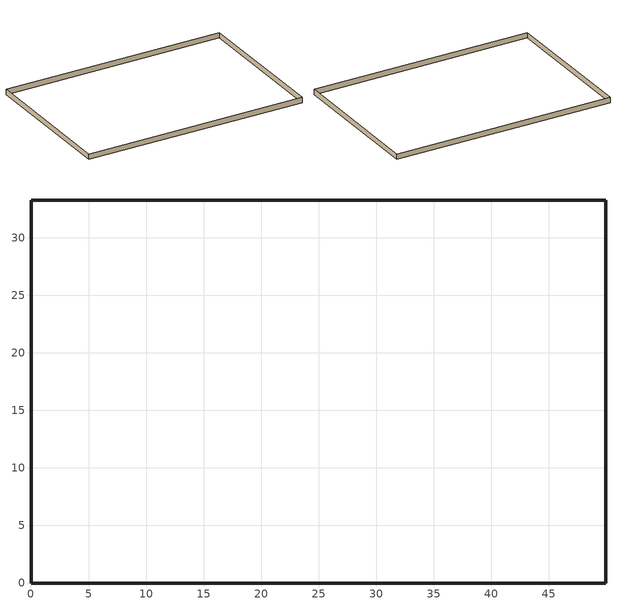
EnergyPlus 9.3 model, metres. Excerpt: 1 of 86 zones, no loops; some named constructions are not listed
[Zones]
FirstFloor_Plenum ZN
 wall outside (nonres_ext_wall): 49.91,0 49.91,33.27 0,33.27 0,0 49.91,0 z2.74:3.96
[Schedule:Compact]
ConfRoom_Mid_1 Elec Equip Schedule; ConfRoom_Mid_2 Elec Equip Schedule; ConfRoom_Top_1 Elec Equip Schedule; ConfRoom_Top_2 Elec Equip Schedule; Corridor_Bot_1 Elec Equip Schedule; Corridor_Bot_2 Elec Equip Schedule; Corridor_Mid_1 Elec Equip Schedule; Corridor_Mid_2 Elec Equip Schedule; Corridor_Top_1 Elec Equip Schedule; Corridor_Top_2 Elec Equip Schedule; Dining_Bot Elec Equip Schedule; Dining_Mid Elec Equip Schedule; Dining_Top Elec Equip Schedule; Mechanical_Bot Elec Equip Schedule; Mechanical_Mid Elec Equip Schedule; Mechanical_Top Elec Equip Schedule; Lobby_Bot Elec Equip Schedule; Lobby_Mid Elec Equip Schedule; Lobby_Top Elec Equip Schedule; Lounge_Bot Elec Equip Schedule; OpenOffice_Bot_1 Elec Equip Schedule; OpenOffice_Bot_2 Elec Equip Schedule; OpenOffice_Bot_3 Elec Equip Schedule; OpenOffice_Mid_1 Elec Equip Schedule; OpenOffice_Mid_2 Elec Equip Schedule; OpenOffice_Mid_3 Elec Equip Schedule; OpenOffice_Mid_4 Elec Equip Schedule; OpenOffice_Top_1 Elec Equip Schedule; OpenOffice_Top_2 Elec Equip Schedule; OpenOffice_Top_3 Elec Equip Schedule; OpenOffice_Top_4 Elec Equip Schedule; Restroom_Bot Elec Equip Schedule; Restroom_Mid Elec Equip Schedule; Restroom_Top Elec Equip Schedule: Through: 12/31, For: Weekdays, Until: 06:00, 0.307674, Until: 06:20, 0.381235, Until: 06:40, 0.381235, Until: 07:00, 0.381235, Until: 07:20, 0.381235, Until: 07:40, 0.381235, Until: 08:00, 0.381235, Until: 08:20, 0.857778, Until: 08:40, 0.857778, Until: 09:00, 0.857778, Until: 09:20, 0.857778, Until: 09:40, 0.857778, Until: 10:00, 0.857778, Until: 10:20, 0.857778, Until: 10:40, 0.857778, Until: 11:00, 0.857778, Until: 11:20, 0.857778, Until: 11:40, 0.857778, Until: 12:00, 0.857778, Until: 12:20, 0.76247, Until: 12:40, 0.76247, Until: 13:00, 0.76247, Until: 13:20, 0.857778, Until: 13:40, 0.857778, Until: 14:00, 0.857778, Until: 14:20, 0.857778, Until: 14:40, 0.857778, Until: 15:00, 0.857778, Until: 15:20, 0.857778, Until: 15:40, 0.857778, Until: 16:00, 0.857778, Until: 16:20, 0.857778, Until: 16:40, 0.857778, Until: 17:00, 0.857778, Until: 17:20, 0.476543, Until: 17:40, 0.476543, Until: 18:00, 0.476543, Until: 18:20, 0.381235, Until: 18:40, 0.381235, Until: 19:00, 0.381235, Until: 19:20, 0.381235, Until: 19:40, 0.381235, Until: 20:00, 0.381235, Until: 20:20, 0.381235, Until: 20:40, 0.381235, Until: 21:00, 0.381235, Until: 21:20, 0.381235, Until: 21:40, 0.381235, Until: 22:00, 0.381235, Until: 22:20, 0.381235, Until: 22:40, 0.381235, Until: 23:00, 0.381235, Until: 23:20, 0.381235, Until: 23:40, 0.381235, Until: 24:00, 0.381235, For: SummerDesignDay, Until: 24:00, 1, For: Saturday, Until: 06:00, 0.230755, Until: 06:20, 0.381235, Until: 06:40, 0.381235, Until: 07:00, 0.381235, Until: 07:20, 0.381235, Until: 07:40, 0.381235, Until: 08:00, 0.381235, Until: 08:20, 0.476543, Until: 08:40, 0.476543, Until: 09:00, 0.476543, Until: 09:20, 0.476543, Until: 09:40, 0.476543, Until: 10:00, 0.476543, Until: 10:20, 0.476543, Until: 10:40, 0.476543, Until: 11:00, 0.476543, Until: 11:20, 0.476543, Until: 11:40, 0.476543, Until: 12:00, 0.476543, Until: 12:20, 0.33358, Until: 12:40, 0.33358, Until: 13:00, 0.33358, Until: 13:20, 0.33358, Until: 13:40, 0.33358, Until: 14:00, 0.33358, Until: 14:20, 0.33358, Until: 14:40, 0.33358, Until: 15:00, 0.33358, Until: 15:20, 0.33358, Until: 15:40, 0.33358, Until: 16:00, 0.33358, Until: 16:20, 0.33358, Until: 16:40, 0.33358, Until: 17:00, 0.33358, Until: 17:20, 0.285926, Until: 17:40, 0.285926, Until: 18:00, 0.285926, Until: 18:20, 0.285926, Until: 18:40, 0.285926, Until: 19:00, 0.285926, Until: 19:20, 0.230755, Until: 19:40, 0.230755, Until: 20:00, 0.230755, Until: 20:20, 0.230755, Until: 20:40, 0.230755, Until: 21:00, 0.230755, Until: 21:20, 0.230755, Until: 21:40, 0.230755, Until: 22:00, 0.230755, Until: 22:20, 0.230755, Until: 22:40, 0.230755, Until: 23:00, 0.230755, Until: 23:20, 0.230755, Until: 23:40, 0.230755, Until: 24:00, 0.230755, For: WinterDesignDay, Until: 24:00, 0, For: Sunday Holidays AllOtherDays, Until: 06:00, 0.230755, Until: 18:00, 0.285926, Until: 24:00, 0.230755
BLDG_ELEVATORS; ELEV_LIGHT_FAN_SCH_ADD_DF: Through: 12/31, For: SummerDesignDay, Until: 24:00, 0.69, For: WinterDesignDay, Until: 24:00, 0, For: Weekdays, Until: 07:00, 0, Until: 08:00, 0.35, Until: 09:00, 0.69, Until: 10:00, 0.43, Until: 11:00, 0.37, Until: 12:00, 0.43, Until: 13:00, 0.58, Until: 14:00, 0.48, Until: 15:00, 0.37, Until: 16:00, 0.37, Until: 17:00, 0.46, Until: 18:00, 0.62, Until: 19:00, 0.12, Until: 20:00, 0.04, Until: 21:00, 0.04, Until: 24:00, 0, For: Saturday, Until: 07:00, 0, Until: 08:00, 0.16, Until: 09:00, 0.14, Until: 10:00, 0.21, Until: 11:00, 0.18, Until: 12:00, 0.25, Until: 13:00, 0.21, Until: 14:00, 0.13, Until: 15:00, 0.08, Until: 16:00, 0.04, Until: 17:00, 0.05, Until: 18:00, 0.06, Until: 24:00, 0, For:Sunday Holidays AllOtherDays, Until: 24:00, 0
INFIL_SCH_PNNL: Through: 12/31, For: Weekdays SummerDesignDay, Until: 06:00, 1, Until: 22:00, 0.25, Until: 24:00, 1, For: Saturday WinterDesignDay, Until: 06:00, 1, Until: 18:00, 0.25, Until: 24:00, 1, For:Sunday Holidays AllOtherDays, Until: 24:00, 1
INFIL_Door_Opening_SCH: Through: 12/31, For: Weekdays, Until: 06:00, 0, Until: 07:00, 0.131, Until: 08:00, 1, Until: 12:00, 0.131, Until: 13:00, 1, Until: 17:00, 0.131, Until: 18:00, 1, Until: 19:00, 0.131, Until: 24:00, 0, For: Saturday Sunday Holidays AllOtherDays, Until: 24:00, 0
EnclosedOffice_Bot_1 ZN Occupancy Schedule: Through: 12/31, For: Monday, Until: 07:00, 0, Until: 07:20, 0, Until: 07:40, 0, Until: 08:00, 0.5, Until: 08:20, 0.5, Until: 08:40, 1, Until: 09:00, 0.5, Until: 09:20, 0.5, Until: 09:40, 0.5, Until: 10:00, 0.5, Until: 10:20, 1, Until: 10:40, 1, Until: 11:00, 1, Until: 11:20, 1, Until: 11:40, 1, Until: 12:00, 1, Until: 12:20, 1, Until: 12:40, 1, Until: 13:00, 0.5, Until: 13:20, 0, Until: 13:40, 0.5, Until: 14:00, 0.5, Until: 14:20, 1, Until: 14:40, 1, Until: 15:00, 1, Until: 15:20, 1, Until: 15:40, 1, Until: 16:00, 1, Until: 16:20, 1, Until: 16:40, 0.5, Until: 17:00, 0.5, Until: 17:20, 1, Until: 17:40, 1, Until: 18:00, 0.5, Until: 18:20, 0, Until: 18:40, 0, Until: 19:00, 0, Until: 19:20, 0, Until: 19:40, 0, Until: 20:00, 0, Until: 20:20, 0, Until: 20:40, 0, Until: 21:00, 0, Until: 24:00, 0, For: Tuesday, Until: 07:00, 0, Until: 07:20, 0, Until: 07:40, 0, Until: 08:00, 0.5, Until: 08:20, 0.5, Until: 08:40, 0.5, Until: 09:00, 0.5, Until: 09:20, 1, Until: 09:40, 1, Until: 10:00, 1, Until: 10:20, 1, Until: 10:40, 1, Until: 11:00, 1, Until: 11:20, 1, Until: 11:40, 1, Until: 12:00, 1, Until: 12:20, 1, Until: 12:40, 1, Until: 13:00, 0, Until: 13:20, 0, Until: 13:40, 0, Until: 14:00, 0.5, Until: 14:20, 1, Until: 14:40, 0, Until: 15:00, 0, Until: 15:20, 0, Until: 15:40, 1, Until: 16:00, 1, Until: 16:20, 1, Until: 16:40, 1, Until: 17:00, 1, Until: 17:20, 1, Until: 17:40, 1, Until: 18:00, 0, Until: 18:20, 0, Until: 18:40, 0, Until: 19:00, 0, Until: 19:20, 0, Until: 19:40, 0, Until: 20:00, 0, Until: 20:20, 0, Until: 20:40, 0, Until: 21:00, 0, Until: 24:00, 0, For: Wednesday, Until: 07:00, 0, Until: 07:20, 0, Until: 07:40, 0, Until: 08:00, 0, Until: 08:20, 1, Until: 08:40, 0.5, Until: 09:00, 0.5, Until: 09:20, 0.5, Until: 09:40, 0.5, Until: 10:00, 0.5, Until: 10:20, 0.5, Until: 10:40, 1, Until: 11:00, 1, Until: 11:20, 1, Until: 11:40, 1, Until: 12:00, 1, Until: 12:20, 1, Until: 12:40, 0.5, Until: 13:00, 0.5, Until: 13:20, 0.5, Until: 13:40, 0.5, Until: 14:00, 0.5, Until: 14:20, 0.5, Until: 14:40, 1, Until: 15:00, 1, Until: 15:20, 1, Until: 15:40, 0.5, Until: 16:00, 0.5, Until: 16:20, 1, Until: 16:40, 0.5, Until: 17:00, 0.5, Until: 17:20, 1, Until: 17:40, 1, Until: 18:00, 1, Until: 18:20, 0.5, Until: 18:40, 0.5, Until: 19:00, 0, Until: 19:20, 0, Until: 19:40, 0, Until: 20:00, 0, Until: 20:20, 0, Until: 20:40, 0, Until: 21:00, 0, Until: 24:00, 0, For: Thursday, Until: 07:00, 0, Until: 07:20, 0, Until: 07:40, 0, Until: 08:00, 0, Until: 08:20, 1, Until: 08:40, 1, Until: 09:00, 0.5, Until: 09:20, 0.5, Until: 09:40, 1, Until: 10:00, 1, Until: 10:20, 1, Until: 10:40, 1, Until: 11:00, 1, Until: 11:20, 1, Until: 11:40, 1, Until: 12:00, 1, Until: 12:20, 1, Until: 12:40, 0, Until: 13:00, 0, Until: 13:20, 0, Until: 13:40, 0, Until: 14:00, 0, Until: 14:20, 0, Until: 14:40, 1, Until: 15:00, 1, Until: 15:20, 1, Until: 15:40, 0, Until: 16:00, 0, Until: 16:20, 0.5, Until: 16:40, 0.5, Until: 17:00, 0.5, Until: 17:20, 0.5, Until: 17:40, 1, Until: 18:00, 0.5, Until: 18:20, 0.5, Until: 18:40, 0.5, Until: 19:00, 0, Until: 19:20, 0, Until: 19:40, 0, Until: 20:00, 0, Until: 20:20, 0, Until: 20:40, 0, Until: 21:00, 0, Until: 24:00, 0, For: Friday, Until: 07:00, 0, Until: 07:20, 0, Until: 07:40, 0, Until: 08:00, 0, Until: 08:20, 0, Until: 08:40, 0.5, Until: 09:00, 0, Until: 09:20, 0, Until: 09:40, 0, Until: 10:00, 0, Until: 10:20, 0.5, Until: 10:40, 0, Until: 11:00, 0, Until: 11:20, 0, Until: 11:40, 0.5, Until: 12:00, 0.5, Until: 12:20, 0.5, Until: 12:40, 0.5, Until: 13:00, 0, Until: 13:20, 0, Until: 13:40, 0, Until: 14:00, 0, Until: 14:20, 0.5, Until: 14:40, 0, Until: 15:00, 0, Until: 15:20, 0.5, Until: 15:40, 0.5, Until: 16:00, 0.5, Until: 16:20, 0.5, Until: 16:40, 0.5, Until: 17:00, 0.5, Until: 17:20, 0.5, Until: 17:40, 0, Until: 18:00, 0, Until: 18:20, 0.5, Until: 18:40, 0.5, Until: 19:00, 0, Until: 19:20, 0, Until: 19:40, 0, Until: 20:00, 0, Until: 20:20, 0, Until: 20:40, 0, Until: 21:00, 0, Until: 24:00, 0, For: Saturday, Until: 07:00, 0, Until: 07:20, 0, Until: 07:40, 0, Until: 08:00, 0, Until: 08:20, 0, Until: 08:40, 0, Until: 09:00, 0, Until: 09:20, 0, Until: 09:40, 0, Until: 10:00, 0, Until: 10:20, 0, Until: 10:40, 0, Until: 11:00, 0, Until: 11:20, 0, Until: 11:40, 0, Until: 12:00, 0, Until: 12:20, 0, Until: 12:40, 0, Until: 13:00, 0, Until: 13:20, 0, Until: 13:40, 0, Until: 14:00, 0, Until: 14:20, 0, Until: 14:40, 0, Until: 15:00, 0, Until: 15:20, 0, Until: 15:40, 0, Until: 16:00, 0, Until: 24:00, 0, For: Sunday WinterDesignDay Holiday CustomDay1 CustomDay2, Until: 24:00, 0, For: SummerDesignDay, Until: 06:00, 0, Until: 22:00, 1, Until: 24:00, 0.05
EnclosedOffice_Bot_2 ZN Occupancy Schedule: Through: 12/31, For: Monday, Until: 07:00, 0, Until: 07:20, 0, Until: 07:40, 0, Until: 08:00, 0, Until: 08:20, 0, Until: 08:40, 1, Until: 09:00, 1, Until: 09:20, 1, Until: 09:40, 1, Until: 10:00, 1, Until: 10:20, 1, Until: 10:40, 1, Until: 11:00, 1, Until: 11:20, 1, Until: 11:40, 1, Until: 12:00, 1, Until: 12:20, 0.5, Until: 12:40, 0.5, Until: 13:00, 0, Until: 13:20, 0, Until: 13:40, 0.5, Until: 14:00, 0.5, Until: 14:20, 0.5, Until: 14:40, 0.5, Until: 15:00, 0, Until: 15:20, 0.5, Until: 15:40, 1, Until: 16:00, 1, Until: 16:20, 1, Until: 16:40, 0.5, Until: 17:00, 0.5, Until: 17:20, 1, Until: 17:40, 1, Until: 18:00, 0.5, Until: 18:20, 0.5, Until: 18:40, 0, Until: 19:00, 0, Until: 19:20, 0, Until: 19:40, 0, Until: 20:00, 0, Until: 20:20, 0, Until: 20:40, 0, Until: 21:00, 0, Until: 24:00, 0, For: Tuesday, Until: 07:00, 0, Until: 07:20, 0, Until: 07:40, 0, Until: 08:00, 0, Until: 08:20, 1, Until: 08:40, 1, Until: 09:00, 1, Until: 09:20, 1, Until: 09:40, 1, Until: 10:00, 0.5, Until: 10:20, 0.5, Until: 10:40, 0.5, Until: 11:00, 0.5, Until: 11:20, 1, Until: 11:40, 1, Until: 12:00, 0.5, Until: 12:20, 0.5, Until: 12:40, 0.5, Until: 13:00, 0.5, Until: 13:20, 0, Until: 13:40, 0, Until: 14:00, 0.5, Until: 14:20, 1, Until: 14:40, 1, Until: 15:00, 0.5, Until: 15:20, 0.5, Until: 15:40, 1, Until: 16:00, 0.5, Until: 16:20, 0.5, Until: 16:40, 0.5, Until: 17:00, 0, Until: 17:20, 0.5, Until: 17:40, 0, Until: 18:00, 0, Until: 18:20, 0, Until: 18:40, 0, Until: 19:00, 0, Until: 19:20, 0, Until: 19:40, 0, Until: 20:00, 0, Until: 20:20, 0, Until: 20:40, 0, Until: 21:00, 0, Until: 24:00, 0, For: Wednesday, Until: 07:00, 0, Until: 07:20, 0, Until: 07:40, 0, Until: 08:00, 0, Until: 08:20, 1, Until: 08:40, 1, Until: 09:00, 1, Until: 09:20, 1, Until: 09:40, 1, Until: 10:00, 1, Until: 10:20, 1, Until: 10:40, 1, Until: 11:00, 1, Until: 11:20, 1, Until: 11:40, 1, Until: 12:00, 1, Until: 12:20, 1, Until: 12:40, 1, Until: 13:00, 0, Until: 13:20, 0, Until: 13:40, 0, Until: 14:00, 1, Until: 14:20, 1, Until: 14:40, 0.5, Until: 15:00, 0.5, Until: 15:20, 1, Until: 15:40, 0.5, Until: 16:00, 0.5, Until: 16:20, 0.5, Until: 16:40, 1, Until: 17:00, 1, Until: 17:20, 1, Until: 17:40, 0.5, Until: 18:00, 0.5, Until: 18:20, 0.5, Until: 18:40, 0.5, Until: 19:00, 0, Until: 19:20, 0, Until: 19:40, 0, Until: 20:00, 0, Until: 20:20, 0, Until: 20:40, 0, Until: 21:00, 0, Until: 24:00, 0, For: Thursday, Until: 07:00, 0, Until: 07:20, 0, Until: 07:40, 0, Until: 08:00, 0, Until: 08:20, 0, Until: 08:40, 1, Until: 09:00, 1, Until: 09:20, 1, Until: 09:40, 1, Until: 10:00, 1, Until: 10:20, 1, Until: 10:40, 0.5, Until: 11:00, 0.5, Until: 11:20, 1, Until: 11:40, 1, Until: 12:00, 1, Until: 12:20, 1, Until: 12:40, 0.5, Until: 13:00, 0, Until: 13:20, 0, Until: 13:40, 0, Until: 14:00, 0, Until: 14:20, 0, Until: 14:40, 0, Until: 15:00, 0, Until: 15:20, 0.5, Until: 15:40, 1, Until: 16:00, 1, Until: 16:20, 1, Until: 16:40, 1, Until: 17:00, 1, Until: 17:20, 1, Until: 17:40, 1, Until: 18:00, 1, Until: 18:20, 0.5, Until: 18:40, 0.5, Until: 19:00, 0.5, Until: 19:20, 0, Until: 19:40, 0, Until: 20:00, 0, Until: 20:20, 0, Until: 20:40, 0, Until: 21:00, 0, Until: 24:00, 0, For: Friday, Until: 07:00, 0, Until: 07:20, 0, Until: 07:40, 0, Until: 08:00, 0.5, Until: 08:20, 0.5, Until: 08:40, 0.5, Until: 09:00, 0.5, Until: 09:20, 0.5, Until: 09:40, 0.5, Until: 10:00, 0.5, Until: 10:20, 0.5, Until: 10:40, 0.5, Until: 11:00, 0.5, Until: 11:20, 0.5, Until: 11:40, 0.5, Until: 12:00, 0.5, Until: 12:20, 0.5, Until: 12:40, 0.5, Until: 13:00, 0, Until: 13:20, 0, Until: 13:40, 0, Until: 14:00, 0.5, Until: 14:20, 0.5, Until: 14:40, 0.5, Until: 15:00, 0.5, Until: 15:20, 0.5, Until: 15:40, 0.5, Until: 16:00, 0.5, Until: 16:20, 0.5, Until: 16:40, 0.5, Until: 17:00, 0.5, Until: 17:20, 0.5, Until: 17:40, 0.5, Until: 18:00, 0.5, Until: 18:20, 0, Until: 18:40, 0, Until: 19:00, 0, Until: 19:20, 0, Until: 19:40, 0, Until: 20:00, 0, Until: 20:20, 0, Until: 20:40, 0, Until: 21:00, 0, Until: 24:00, 0, For: Saturday, Until: 07:00, 0, Until: 07:20, 0, Until: 07:40, 0, Until: 08:00, 0, Until: 08:20, 0, Until: 08:40, 0, Until: 09:00, 0, Until: 09:20, 0, Until: 09:40, 0, Until: 10:00, 0, Until: 10:20, 0, Until: 10:40, 0, Until: 11:00, 0, Until: 11:20, 0, Until: 11:40, 0, Until: 12:00, 0, Until: 12:20, 0, Until: 12:40, 0, Until: 13:00, 0, Until: 13:20, 0, Until: 13:40, 0, Until: 14:00, 0, Until: 14:20, 0, Until: 14:40, 0, Until: 15:00, 0, Until: 15:20, 0, Until: 15:40, 0, Until: 16:00, 0, Until: 24:00, 0, For: Sunday WinterDesignDay Holiday CustomDay1 CustomDay2, Until: 24:00, 0, For: SummerDesignDay, Until: 06:00, 0, Until: 22:00, 1, Until: 24:00, 0.05
EnclosedOffice_Bot_3 ZN Occupancy Schedule: Through: 12/31, For: Monday, Until: 07:00, 0, Until: 07:20, 0, Until: 07:40, 0, Until: 08:00, 0, Until: 08:20, 0, Until: 08:40, 1, Until: 09:00, 1, Until: 09:20, 1, Until: 09:40, 1, Until: 10:00, 0.5, Until: 10:20, 0.5, Until: 10:40, 0.5, Until: 11:00, 0.5, Until: 11:20, 1, Until: 11:40, 1, Until: 12:00, 1, Until: 12:20, 1, Until: 12:40, 1, Until: 13:00, 1, Until: 13:20, 0, Until: 13:40, 0, Until: 14:00, 0.5, Until: 14:20, 1, Until: 14:40, 1, Until: 15:00, 0.5, Until: 15:20, 0.5, Until: 15:40, 1, Until: 16:00, 1, Until: 16:20, 1, Until: 16:40, 1, Until: 17:00, 0, Until: 17:20, 0, Until: 17:40, 0, Until: 18:00, 0, Until: 18:20, 0, Until: 18:40, 0, Until: 19:00, 0, Until: 19:20, 0, Until: 19:40, 0, Until: 20:00, 0, Until: 20:20, 0, Until: 20:40, 0, Until: 21:00, 0, Until: 24:00, 0, For: Tuesday, Until: 07:00, 0, Until: 07:20, 0, Until: 07:40, 0, Until: 08:00, 0, Until: 08:20, 0, Until: 08:40, 1, Until: 09:00, 1, Until: 09:20, 1, Until: 09:40, 1, Until: 10:00, 1, Until: 10:20, 1, Until: 10:40, 1, Until: 11:00, 1, Until: 11:20, 1, Until: 11:40, 1, Until: 12:00, 1, Until: 12:20, 1, Until: 12:40, 0.5, Until: 13:00, 0.5, Until: 13:20, 0.5, Until: 13:40, 0, Until: 14:00, 0, Until: 14:20, 0.5, Until: 14:40, 1, Until: 15:00, 0.5, Until: 15:20, 0.5, Until: 15:40, 0.5, Until: 16:00, 0, Until: 16:20, 0.5, Until: 16:40, 0.5, Until: 17:00, 0.5, Until: 17:20, 0.5, Until: 17:40, 1, Until: 18:00, 1, Until: 18:20, 1, Until: 18:40, 0, Until: 19:00, 0, Until: 19:20, 0.5, Until: 19:40, 0, Until: 20:00, 0, Until: 20:20, 0, Until: 20:40, 0, Until: 21:00, 0, Until: 24:00, 0, For: Wednesday, Until: 07:00, 0, Until: 07:20, 0, Until: 07:40, 0, Until: 08:00, 0, Until: 08:20, 0.5, Until: 08:40, 1, Until: 09:00, 1, Until: 09:20, 1, Until: 09:40, 1, Until: 10:00, 1, Until: 10:20, 1, Until: 10:40, 1, Until: 11:00, 0.5, Until: 11:20, 0.5, Until: 11:40, 0.5, Until: 12:00, 0.5, Until: 12:20, 1, Until: 12:40, 1, Until: 13:00, 0, Until: 13:20, 0, Until: 13:40, 0, Until: 14:00, 1, Until: 14:20, 1, Until: 14:40, 1, Until: 15:00, 1, Until: 15:20, 1, Until: 15:40, 1, Until: 16:00, 1, Until: 16:20, 1, Until: 16:40, 1, Until: 17:00, 1, Until: 17:20, 1, Until: 17:40, 1, Until: 18:00, 1, Until: 18:20, 0.5, Until: 18:40, 0, Until: 19:00, 0, Until: 19:20, 0, Until: 19:40, 0, Until: 20:00, 0, Until: 20:20, 0, Until: 20:40, 0, Until: 21:00, 0, Until: 24:00, 0, For: Thursday, Until: 07:00, 0, Until: 07:20, 0, Until: 07:40, 0, Until: 08:00, 0, Until: 08:20, 0.5, Until: 08:40, 1, Until: 09:00, 1, Until: 09:20, 1, Until: 09:40, 1, Until: 10:00, 1, Until: 10:20, 1, Until: 10:40, 1, Until: 11:00, 1, Until: 11:20, 1, Until: 11:40, 1, Until: 12:00, 1, Until: 12:20, 1, Until: 12:40, 0.5, Until: 13:00, 0, Until: 13:20, 0, Until: 13:40, 0.5, Until: 14:00, 1, Until: 14:20, 1, Until: 14:40, 1, Until: 15:00, 1, Until: 15:20, 1, Until: 15:40, 1, Until: 16:00, 1, Until: 16:20, 1, Until: 16:40, 1, Until: 17:00, 1, Until: 17:20, 1, Until: 17:40, 1, Until: 18:00, 1, Until: 18:20, 1, Until: 18:40, 0.5, Until: 19:00, 0.5, Until: 19:20, 0, Until: 19:40, 0, Until: 20:00, 0, Until: 20:20, 0, Until: 20:40, 0, Until: 21:00, 0, Until: 24:00, 0, For: Friday, Until: 07:00, 0, Until: 07:20, 0, Until: 07:40, 0, Until: 08:00, 0, Until: 08:20, 0.5, Until: 08:40, 0.5, Until: 09:00, 0, Until: 09:20, 0, Until: 09:40, 0, Until: 10:00, 0, Until: 10:20, 0.5, Until: 10:40, 0.5, Until: 11:00, 0.5, Until: 11:20, 0.5, Until: 11:40, 0, Until: 12:00, 0, Until: 12:20, 0, Until: 12:40, 0, Until: 13:00, 0, Until: 13:20, 0, Until: 13:40, 0, Until: 14:00, 0, Until: 14:20, 0, Until: 14:40, 0, Until: 15:00, 0, Until: 15:20, 0.5, Until: 15:40, 0.5, Until: 16:00, 0.5, Until: 16:20, 0.5, Until: 16:40, 0.5, Until: 17:00, 0.5, Until: 17:20, 0.5, Until: 17:40, 0.5, Until: 18:00, 0, Until: 18:20, 0, Until: 18:40, 0, Until: 19:00, 0, Until: 19:20, 0, Until: 19:40, 0, Until: 20:00, 0, Until: 20:20, 0, Until: 20:40, 0, Until: 21:00, 0, Until: 24:00, 0, For: Saturday, Until: 07:00, 0, Until: 07:20, 0, Until: 07:40, 0, Until: 08:00, 0, Until: 08:20, 0, Until: 08:40, 0, Until: 09:00, 0, Until: 09:20, 0, Until: 09:40, 0, Until: 10:00, 0, Until: 10:20, 0, Until: 10:40, 0, Until: 11:00, 0, Until: 11:20, 0, Until: 11:40, 0, Until: 12:00, 0, Until: 12:20, 0, Until: 12:40, 0, Until: 13:00, 0, Until: 13:20, 0, Until: 13:40, 0, Until: 14:00, 0, Until: 14:20, 0, Until: 14:40, 0, Until: 15:00, 0, Until: 15:20, 0, Until: 15:40, 0, Until: 16:00, 0, Until: 24:00, 0, For: Sunday WinterDesignDay Holiday CustomDay1 CustomDay2, Until: 24:00, 0, For: SummerDesignDay, Until: 06:00, 0, Until: 22:00, 1, Until: 24:00, 0.05
EnclosedOffice_Bot_4 ZN Occupancy Schedule: Through: 12/31, For: Monday, Until: 07:00, 0, Until: 07:20, 0, Until: 07:40, 0, Until: 08:00, 0.5, Until: 08:20, 1, Until: 08:40, 0.5, Until: 09:00, 0.5, Until: 09:20, 0.5, Until: 09:40, 1, Until: 10:00, 1, Until: 10:20, 1, Until: 10:40, 0.5, Until: 11:00, 0.5, Until: 11:20, 0.5, Until: 11:40, 1, Until: 12:00, 1, Until: 12:20, 1, Until: 12:40, 1, Until: 13:00, 0, Until: 13:20, 0, Until: 13:40, 0, Until: 14:00, 0.5, Until: 14:20, 1, Until: 14:40, 1, Until: 15:00, 1, Until: 15:20, 1, Until: 15:40, 0.5, Until: 16:00, 0.5, Until: 16:20, 0.5, Until: 16:40, 1, Until: 17:00, 1, Until: 17:20, 1, Until: 17:40, 1, Until: 18:00, 1, Until: 18:20, 1, Until: 18:40, 0.5, Until: 19:00, 0, Until: 19:20, 0, Until: 19:40, 0, Until: 20:00, 0, Until: 20:20, 0, Until: 20:40, 0, Until: 21:00, 0, Until: 24:00, 0, For: Tuesday, Until: 07:00, 0, Until: 07:20, 0, Until: 07:40, 0, Until: 08:00, 0, Until: 08:20, 0.5, Until: 08:40, 1, Until: 09:00, 0.5, Until: 09:20, 0.5, Until: 09:40, 1, Until: 10:00, 1, Until: 10:20, 1, Until: 10:40, 1, Until: 11:00, 1, Until: 11:20, 1, Until: 11:40, 1, Until: 12:00, 1, Until: 12:20, 1, Until: 12:40, 0.5, Until: 13:00, 0.5, Until: 13:20, 0.5, Until: 13:40, 0, Until: 14:00, 0.5, Until: 14:20, 0.5, Until: 14:40, 1, Until: 15:00, 1, Until: 15:20, 1, Until: 15:40, 1, Until: 16:00, 1, Until: 16:20, 1, Until: 16:40, 1, Until: 17:00, 1, Until: 17:20, 1, Until: 17:40, 0.5, Until: 18:00, 0.5, Until: 18:20, 1, Until: 18:40, 0.5, Until: 19:00, 0, Until: 19:20, 0, Until: 19:40, 0, Until: 20:00, 0, Until: 20:20, 0, Until: 20:40, 0, Until: 21:00, 0, Until: 24:00, 0, For: Wednesday, Until: 07:00, 0, Until: 07:20, 0, Until: 07:40, 0, Until: 08:00, 0.5, Until: 08:20, 0.5, Until: 08:40, 1, Until: 09:00, 1, Until: 09:20, 1, Until: 09:40, 1, Until: 10:00, 1, Until: 10:20, 1, Until: 10:40, 1, Until: 11:00, 0.5, Until: 11:20, 0.5, Until: 11:40, 0.5, Until: 12:00, 0.5, Until: 12:20, 1, Until: 12:40, 1, Until: 13:00, 0.5, Until: 13:20, 0.5, Until: 13:40, 0.5, Until: 14:00, 0.5, Until: 14:20, 1, Until: 14:40, 0.5, Until: 15:00, 0.5, Until: 15:20, 0.5, Until: 15:40, 0.5, Until: 16:00, 0.5, Until: 16:20, 1, Until: 16:40, 0.5, Until: 17:00, 0.5, Until: 17:20, 1, Until: 17:40, 0.5, Until: 18:00, 0.5, Until: 18:20, 0.5, Until: 18:40, 0.5, Until: 19:00, 0.5, Until: 19:20, 0.5, Until: 19:40, 0, Until: 20:00, 0, Until: 20:20, 0, Until: 20:40, 0, Until: 21:00, 0, Until: 24:00, 0, For: Thursday, Until: 07:00, 0, Until: 07:20, 0, Until: 07:40, 0, Until: 08:00, 0, Until: 08:20, 1, Until: 08:40, 1, Until: 09:00, 1, Until: 09:20, 1, Until: 09:40, 1, Until: 10:00, 1, Until: 10:20, 1, Until: 10:40, 1, Until: 11:00, 0.5, Until: 11:20, 0.5, Until: 11:40, 0.5, Until: 12:00, 0.5, Until: 12:20, 1, Until: 12:40, 0, Until: 13:00, 0, Until: 13:20, 0, Until: 13:40, 0, Until: 14:00, 0, Until: 14:20, 1, Until: 14:40, 1, Until: 15:00, 1, Until: 15:20, 1, Until: 15:40, 1, Until: 16:00, 1, Until: 16:20, 1, Until: 16:40, 1, Until: 17:00, 1, Until: 17:20, 1, Until: 17:40, 1, Until: 18:00, 0.5, Until: 18:20, 0, Until: 18:40, 0, Until: 19:00, 0, Until: 19:20, 0, Until: 19:40, 0, Until: 20:00, 0, Until: 20:20, 0, Until: 20:40, 0, Until: 21:00, 0, Until: 24:00, 0, For: Friday, Until: 07:00, 0, Until: 07:20, 0, Until: 07:40, 0, Until: 08:00, 0, Until: 08:20, 0, Until: 08:40, 0, Until: 09:00, 0.5, Until: 09:20, 0.5, Until: 09:40, 0.5, Until: 10:00, 0.5, Until: 10:20, 0.5, Until: 10:40, 0.5, Until: 11:00, 0.5, Until: 11:20, 0.5, Until: 11:40, 0, Until: 12:00, 0, Until: 12:20, 0, Until: 12:40, 0, Until: 13:00, 0, Until: 13:20, 0.5, Until: 13:40, 0.5, Until: 14:00, 0.5, Until: 14:20, 0.5, Until: 14:40, 0.5, Until: 15:00, 0, Until: 15:20, 0, Until: 15:40, 0.5, Until: 16:00, 0.5, Until: 16:20, 0.5, Until: 16:40, 0.5, Until: 17:00, 0.5, Until: 17:20, 0.5, Until: 17:40, 0.5, Until: 18:00, 0.5, Until: 18:20, 0, Until: 18:40, 0, Until: 19:00, 0, Until: 19:20, 0, Until: 19:40, 0, Until: 20:00, 0, Until: 20:20, 0, Until: 20:40, 0, Until: 21:00, 0, Until: 24:00, 0, For: Saturday, Until: 07:00, 0, Until: 07:20, 0, Until: 07:40, 0, Until: 08:00, 0, Until: 08:20, 0, Until: 08:40, 0, Until: 09:00, 0, Until: 09:20, 0, Until: 09:40, 0, Until: 10:00, 0, Until: 10:20, 0, Until: 10:40, 0, Until: 11:00, 0, Until: 11:20, 0, Until: 11:40, 0, Until: 12:00, 0, Until: 12:20, 0, Until: 12:40, 0, Until: 13:00, 0, Until: 13:20, 0, Until: 13:40, 0, Until: 14:00, 0, Until: 14:20, 0, Until: 14:40, 0, Until: 15:00, 0, Until: 15:20, 0, Until: 15:40, 0, Until: 16:00, 0, Until: 24:00, 0, For: Sunday WinterDesignDay Holiday CustomDay1 CustomDay2, Until: 24:00, 0, For: SummerDesignDay, Until: 06:00, 0, Until: 22:00, 1, Until: 24:00, 0.05
EnclosedOffice_Bot_5 ZN Occupancy Schedule: Through: 12/31, For: Monday, Until: 07:00, 0, Until: 07:20, 0, Until: 07:40, 0, Until: 08:00, 0, Until: 08:20, 0.5, Until: 08:40, 1, Until: 09:00, 0.5, Until: 09:20, 0.5, Until: 09:40, 1, Until: 10:00, 0.5, Until: 10:20, 0.5, Until: 10:40, 0.5, Until: 11:00, 0.5, Until: 11:20, 1, Until: 11:40, 0.5, Until: 12:00, 0.5, Until: 12:20, 1, Until: 12:40, 1, Until: 13:00, 0.5, Until: 13:20, 0, Until: 13:40, 0, Until: 14:00, 0, Until: 14:20, 0.5, Until: 14:40, 0.5, Until: 15:00, 0.5, Until: 15:20, 1, Until: 15:40, 1, Until: 16:00, 1, Until: 16:20, 1, Until: 16:40, 1, Until: 17:00, 1, Until: 17:20, 1, Until: 17:40, 0.5, Until: 18:00, 0.5, Until: 18:20, 0.5, Until: 18:40, 0, Until: 19:00, 0, Until: 19:20, 0, Until: 19:40, 0, Until: 20:00, 0, Until: 20:20, 0, Until: 20:40, 0, Until: 21:00, 0, Until: 24:00, 0, For: Tuesday, Until: 07:00, 0, Until: 07:20, 0, Until: 07:40, 0, Until: 08:00, 0, Until: 08:20, 1, Until: 08:40, 1, Until: 09:00, 1, Until: 09:20, 1, Until: 09:40, 1, Until: 10:00, 0, Until: 10:20, 0, Until: 10:40, 0, Until: 11:00, 0, Until: 11:20, 1, Until: 11:40, 1, Until: 12:00, 0.5, Until: 12:20, 0.5, Until: 12:40, 0, Until: 13:00, 0, Until: 13:20, 0.5, Until: 13:40, 0, Until: 14:00, 0.5, Until: 14:20, 0.5, Until: 14:40, 1, Until: 15:00, 0.5, Until: 15:20, 0.5, Until: 15:40, 0, Until: 16:00, 0, Until: 16:20, 1, Until: 16:40, 1, Until: 17:00, 1, Until: 17:20, 0.5, Until: 17:40, 0.5, Until: 18:00, 0.5, Until: 18:20, 0, Until: 18:40, 0, Until: 19:00, 0, Until: 19:20, 0, Until: 19:40, 0, Until: 20:00, 0, Until: 20:20, 0, Until: 20:40, 0, Until: 21:00, 0, Until: 24:00, 0, For: Wednesday, Until: 07:00, 0, Until: 07:20, 0, Until: 07:40, 0, Until: 08:00, 0.5, Until: 08:20, 1, Until: 08:40, 0.5, Until: 09:00, 0.5, Until: 09:20, 1, Until: 09:40, 1, Until: 10:00, 1, Until: 10:20, 1, Until: 10:40, 1, Until: 11:00, 1, Until: 11:20, 1, Until: 11:40, 1, Until: 12:00, 1, Until: 12:20, 1, Until: 12:40, 0.5, Until: 13:00, 0.5, Until: 13:20, 0.5, Until: 13:40, 0.5, Until: 14:00, 0.5, Until: 14:20, 0.5, Until: 14:40, 1, Until: 15:00, 1, Until: 15:20, 1, Until: 15:40, 1, Until: 16:00, 1, Until: 16:20, 1, Until: 16:40, 1, Until: 17:00, 1, Until: 17:20, 1, Until: 17:40, 0.5, Until: 18:00, 0.5, Until: 18:20, 0.5, Until: 18:40, 1, Until: 19:00, 0.5, Until: 19:20, 0, Until: 19:40, 0, Until: 20:00, 0, Until: 20:20, 0, Until: 20:40, 0, Until: 21:00, 0, Until: 24:00, 0, For: Thursday, Until: 07:00, 0, Until: 07:20, 0, Until: 07:40, 0, Until: 08:00, 0, Until: 08:20, 0, Until: 08:40, 0, Until: 09:00, 0, Until: 09:20, 1, Until: 09:40, 1, Until: 10:00, 1, Until: 10:20, 1, Until: 10:40, 1, Until: 11:00, 1, Until: 11:20, 1, Until: 11:40, 1, Until: 12:00, 1, Until: 12:20, 1, Until: 12:40, 0.5, Until: 13:00, 0.5, Until: 13:20, 0, Until: 13:40, 0.5, Until: 14:00, 0.5, Until: 14:20, 1, Until: 14:40, 1, Until: 15:00, 1, Until: 15:20, 1, Until: 15:40, 0, Until: 16:00, 0, Until: 16:20, 0.5, Until: 16:40, 0.5, Until: 17:00, 0.5, Until: 17:20, 1, Until: 17:40, 1, Until: 18:00, 0.5, Until: 18:20, 0.5, Until: 18:40, 0, Until: 19:00, 0, Until: 19:20, 0, Until: 19:40, 0, Until: 20:00, 0, Until: 20:20, 0, Until: 20:40, 0, Until: 21:00, 0, Until: 24:00, 0, For: Friday, Until: 07:00, 0, Until: 07:20, 0, Until: 07:40, 0, Until: 08:00, 0, Until: 08:20, 0, Until: 08:40, 0, Until: 09:00, 0.5, Until: 09:20, 0.5, Until: 09:40, 0.5, Until: 10:00, 0.5, Until: 10:20, 0.5, Until: 10:40, 0.5, Until: 11:00, 0.5, Until: 11:20, 0.5, Until: 11:40, 0, Until: 12:00, 0, Until: 12:20, 0, Until: 12:40, 0, Until: 13:00, 0, Until: 13:20, 0, Until: 13:40, 0.5, Until: 14:00, 0.5, Until: 14:20, 0.5, Until: 14:40, 0, Until: 15:00, 0, Until: 15:20, 0, Until: 15:40, 0.5, Until: 16:00, 0.5, Until: 16:20, 0.5, Until: 16:40, 0.5, Until: 17:00, 0.5, Until: 17:20, 0.5, Until: 17:40, 0.5, Until: 18:00, 0, Until: 18:20, 0, Until: 18:40, 0.5, Until: 19:00, 0, Until: 19:20, 0, Until: 19:40, 0, Until: 20:00, 0, Until: 20:20, 0, Until: 20:40, 0, Until: 21:00, 0, Until: 24:00, 0, For: Saturday, Until: 07:00, 0, Until: 07:20, 0, Until: 07:40, 0, Until: 08:00, 0, Until: 08:20, 0.5, Until: 08:40, 0.5, Until: 09:00, 0.5, Until: 09:20, 0.5, Until: 09:40, 0.5, Until: 10:00, 0.5, Until: 10:20, 0.5, Until: 10:40, 0.5, Until: 11:00, 0.5, Until: 11:20, 0.5, Until: 11:40, 0.5, Until: 12:00, 0, Until: 12:20, 0, Until: 12:40, 0, Until: 13:00, 0, Until: 13:20, 0, Until: 13:40, 0.5, Until: 14:00, 0.5, Until: 14:20, 0, Until: 14:40, 0, Until: 15:00, 0, Until: 15:20, 0, Until: 15:40, 0, Until: 16:00, 0, Until: 24:00, 0, For: Sunday WinterDesignDay Holiday CustomDay1 CustomDay2, Until: 24:00, 0, For: SummerDesignDay, Until: 06:00, 0, Until: 22:00, 1, Until: 24:00, 0.05
EnclosedOffice_Bot_6 ZN Occupancy Schedule: Through: 12/31, For: Monday, Until: 07:00, 0, Until: 07:20, 0, Until: 07:40, 0, Until: 08:00, 0.5, Until: 08:20, 1, Until: 08:40, 1, Until: 09:00, 0.5, Until: 09:20, 0.5, Until: 09:40, 1, Until: 10:00, 0.5, Until: 10:20, 0.5, Until: 10:40, 0.5, Until: 11:00, 0.5, Until: 11:20, 1, Until: 11:40, 1, Until: 12:00, 1, Until: 12:20, 1, Until: 12:40, 0.5, Until: 13:00, 0.5, Until: 13:20, 0, Until: 13:40, 0, Until: 14:00, 0, Until: 14:20, 0.5, Until: 14:40, 1, Until: 15:00, 1, Until: 15:20, 1, Until: 15:40, 1, Until: 16:00, 0.5, Until: 16:20, 0.5, Until: 16:40, 0.5, Until: 17:00, 0.5, Until: 17:20, 0.5, Until: 17:40, 0.5, Until: 18:00, 0.5, Until: 18:20, 1, Until: 18:40, 0.5, Until: 19:00, 0.5, Until: 19:20, 0, Until: 19:40, 0, Until: 20:00, 0, Until: 20:20, 0, Until: 20:40, 0, Until: 21:00, 0, Until: 24:00, 0, For: Tuesday, Until: 07:00, 0, Until: 07:20, 0, Until: 07:40, 0, Until: 08:00, 0, Until: 08:20, 0.5, Until: 08:40, 1, Until: 09:00, 1, Until: 09:20, 1, Until: 09:40, 1, Until: 10:00, 1, Until: 10:20, 1, Until: 10:40, 1, Until: 11:00, 1, Until: 11:20, 1, Until: 11:40, 1, Until: 12:00, 1, Until: 12:20, 0.5, Until: 12:40, 0.5, Until: 13:00, 0.5, Until: 13:20, 0, Until: 13:40, 0, Until: 14:00, 0, Until: 14:20, 1, Until: 14:40, 1, Until: 15:00, 1, Until: 15:20, 1, Until: 15:40, 1, Until: 16:00, 1, Until: 16:20, 1, Until: 16:40, 1, Until: 17:00, 1, Until: 17:20, 1, Until: 17:40, 0.5, Until: 18:00, 0.5, Until: 18:20, 0.5, Until: 18:40, 0, Until: 19:00, 0, Until: 19:20, 0, Until: 19:40, 0, Until: 20:00, 0, Until: 20:20, 0, Until: 20:40, 0, Until: 21:00, 0, Until: 24:00, 0, For: Wednesday, Until: 07:00, 0, Until: 07:20, 0, Until: 07:40, 0, Until: 08:00, 0.5, Until: 08:20, 1, Until: 08:40, 0.5, Until: 09:00, 0.5, Until: 09:20, 1, Until: 09:40, 1, Until: 10:00, 1, Until: 10:20, 1, Until: 10:40, 1, Until: 11:00, 1, Until: 11:20, 1, Until: 11:40, 1, Until: 12:00, 1, Until: 12:20, 1, Until: 12:40, 1, Until: 13:00, 1, Until: 13:20, 0, Until: 13:40, 0, Until: 14:00, 0.5, Until: 14:20, 1, Until: 14:40, 1, Until: 15:00, 1, Until: 15:20, 1, Until: 15:40, 1, Until: 16:00, 1, Until: 16:20, 1, Until: 16:40, 1, Until: 17:00, 1, Until: 17:20, 1, Until: 17:40, 0, Until: 18:00, 0, Until: 18:20, 0, Until: 18:40, 0, Until: 19:00, 0, Until: 19:20, 0, Until: 19:40, 0, Until: 20:00, 0, Until: 20:20, 0, Until: 20:40, 0, Until: 21:00, 0, Until: 24:00, 0, For: Thursday, Until: 07:00, 0, Until: 07:20, 0, Until: 07:40, 0, Until: 08:00, 0, Until: 08:20, 0, Until: 08:40, 0.5, Until: 09:00, 0.5, Until: 09:20, 1, Until: 09:40, 1, Until: 10:00, 1, Until: 10:20, 1, Until: 10:40, 1, Until: 11:00, 0.5, Until: 11:20, 0.5, Until: 11:40, 0, Until: 12:00, 0, Until: 12:20, 0.5, Until: 12:40, 0.5, Until: 13:00, 0, Until: 13:20, 0, Until: 13:40, 0, Until: 14:00, 0, Until: 14:20, 0, Until: 14:40, 1, Until: 15:00, 1, Until: 15:20, 1, Until: 15:40, 1, Until: 16:00, 1, Until: 16:20, 1, Until: 16:40, 1, Until: 17:00, 1, Until: 17:20, 1, Until: 17:40, 1, Until: 18:00, 1, Until: 18:20, 1, Until: 18:40, 0.5, Until: 19:00, 0, Until: 19:20, 0, Until: 19:40, 0.5, Until: 20:00, 0, Until: 20:20, 0, Until: 20:40, 0, Until: 21:00, 0, Until: 24:00, 0, For: Friday, Until: 07:00, 0, Until: 07:20, 0, Until: 07:40, 0, Until: 08:00, 0, Until: 08:20, 0.5, Until: 08:40, 0.5, Until: 09:00, 0.5, Until: 09:20, 0.5, Until: 09:40, 0.5, Until: 10:00, 0.5, Until: 10:20, 0.5, Until: 10:40, 0, Until: 11:00, 0, Until: 11:20, 0.5, Until: 11:40, 0, Until: 12:00, 0, Until: 12:20, 0.5, Until: 12:40, 0.5, Until: 13:00, 0.5, Until: 13:20, 0.5, Until: 13:40, 0, Until: 14:00, 0, Until: 14:20, 0, Until: 14:40, 0.5, Until: 15:00, 0, Until: 15:20, 0, Until: 15:40, 0.5, Until: 16:00, 0.5, Until: 16:20, 0.5, Until: 16:40, 0.5, Until: 17:00, 0.5, Until: 17:20, 0.5, Until: 17:40, 0.5, Until: 18:00, 0.5, Until: 18:20, 0.5, Until: 18:40, 0.5, Until: 19:00, 0, Until: 19:20, 0, Until: 19:40, 0, Until: 20:00, 0, Until: 20:20, 0, Until: 20:40, 0, Until: 21:00, 0, Until: 24:00, 0, For: Saturday, Until: 07:00, 0, Until: 07:20, 0, Until: 07:40, 0, Until: 08:00, 0, Until: 08:20, 0, Until: 08:40, 0, Until: 09:00, 0, Until: 09:20, 0, Until: 09:40, 0, Until: 10:00, 0, Until: 10:20, 0, Until: 10:40, 0, Until: 11:00, 0, Until: 11:20, 0, Until: 11:40, 0, Until: 12:00, 0, Until: 12:20, 0, Until: 12:40, 0, Until: 13:00, 0, Until: 13:20, 0, Until: 13:40, 0, Until: 14:00, 0, Until: 14:20, 0, Until: 14:40, 0, Until: 15:00, 0, Until: 15:20, 0, Until: 15:40, 0, Until: 16:00, 0, Until: 24:00, 0, For: Sunday WinterDesignDay Holiday CustomDay1 CustomDay2, Until: 24:00, 0, For: SummerDesignDay, Until: 06:00, 0, Until: 22:00, 1, Until: 24:00, 0.05
EnclosedOffice_Bot_7 ZN Occupancy Schedule: Through: 12/31, For: Monday, Until: 07:00, 0, Until: 07:20, 0, Until: 07:40, 0, Until: 08:00, 0.5, Until: 08:20, 0.5, Until: 08:40, 1, Until: 09:00, 1, Until: 09:20, 1, Until: 09:40, 1, Until: 10:00, 0.5, Until: 10:20, 0.5, Until: 10:40, 0.5, Until: 11:00, 0.5, Until: 11:20, 1, Until: 11:40, 1, Until: 12:00, 1, Until: 12:20, 1, Until: 12:40, 0.5, Until: 13:00, 0, Until: 13:20, 0, Until: 13:40, 0, Until: 14:00, 0, Until: 14:20, 0, Until: 14:40, 1, Until: 15:00, 1, Until: 15:20, 1, Until: 15:40, 1, Until: 16:00, 1, Until: 16:20, 1, Until: 16:40, 1, Until: 17:00, 1, Until: 17:20, 1, Until: 17:40, 0.5, Until: 18:00, 0, Until: 18:20, 0.5, Until: 18:40, 0.5, Until: 19:00, 0, Until: 19:20, 0, Until: 19:40, 0, Until: 20:00, 0, Until: 20:20, 0, Until: 20:40, 0, Until: 21:00, 0, Until: 24:00, 0, For: Tuesday, Until: 07:00, 0, Until: 07:20, 0, Until: 07:40, 0, Until: 08:00, 0.5, Until: 08:20, 1, Until: 08:40, 1, Until: 09:00, 1, Until: 09:20, 1, Until: 09:40, 1, Until: 10:00, 1, Until: 10:20, 1, Until: 10:40, 0.5, Until: 11:00, 0.5, Until: 11:20, 0.5, Until: 11:40, 1, Until: 12:00, 1, Until: 12:20, 1, Until: 12:40, 0.5, Until: 13:00, 0, Until: 13:20, 0, Until: 13:40, 0.5, Until: 14:00, 0, Until: 14:20, 0, Until: 14:40, 0, Until: 15:00, 0.5, Until: 15:20, 1, Until: 15:40, 1, Until: 16:00, 0.5, Until: 16:20, 0.5, Until: 16:40, 0.5, Until: 17:00, 0.5, Until: 17:20, 1, Until: 17:40, 1, Until: 18:00, 0.5, Until: 18:20, 0.5, Until: 18:40, 0, Until: 19:00, 0, Until: 19:20, 0, Until: 19:40, 0, Until: 20:00, 0, Until: 20:20, 0, Until: 20:40, 0, Until: 21:00, 0, Until: 24:00, 0, For: Wednesday, Until: 07:00, 0, Until: 07:20, 0, Until: 07:40, 0, Until: 08:00, 0, Until: 08:20, 1, Until: 08:40, 0.5, Until: 09:00, 0.5, Until: 09:20, 0.5, Until: 09:40, 0.5, Until: 10:00, 0.5, Until: 10:20, 0.5, Until: 10:40, 1, Until: 11:00, 1, Until: 11:20, 1, Until: 11:40, 1, Until: 12:00, 1, Until: 12:20, 1, Until: 12:40, 1, Until: 13:00, 0, Until: 13:20, 0, Until: 13:40, 0, Until: 14:00, 0.5, Until: 14:20, 0.5, Until: 14:40, 0.5, Until: 15:00, 1, Until: 15:20, 1, Until: 15:40, 0.5, Until: 16:00, 0.5, Until: 16:20, 0.5, Until: 16:40, 0.5, Until: 17:00, 0.5, Until: 17:20, 1, Until: 17:40, 1, Until: 18:00, 1, Until: 18:20, 1, Until: 18:40, 0.5, Until: 19:00, 0, Until: 19:20, 0, Until: 19:40, 0, Until: 20:00, 0, Until: 20:20, 0, Until: 20:40, 0, Until: 21:00, 0, Until: 24:00, 0, For: Thursday, Until: 07:00, 0, Until: 07:20, 0, Until: 07:40, 0, Until: 08:00, 0, Until: 08:20, 0, Until: 08:40, 0.5, Until: 09:00, 0.5, Until: 09:20, 1, Until: 09:40, 1, Until: 10:00, 1, Until: 10:20, 1, Until: 10:40, 1, Until: 11:00, 1, Until: 11:20, 1, Until: 11:40, 1, Until: 12:00, 1, Until: 12:20, 1, Until: 12:40, 1, Until: 13:00, 1, Until: 13:20, 0.5, Until: 13:40, 0, Until: 14:00, 0, Until: 14:20, 0.5, Until: 14:40, 1, Until: 15:00, 1, Until: 15:20, 1, Until: 15:40, 1, Until: 16:00, 0.5, Until: 16:20, 0.5, Until: 16:40, 1, Until: 17:00, 1, Until: 17:20, 1, Until: 17:40, 1, Until: 18:00, 1, Until: 18:20, 0.5, Until: 18:40, 0, Until: 19:00, 0, Until: 19:20, 0, Until: 19:40, 0, Until: 20:00, 0, Until: 20:20, 0, Until: 20:40, 0, Until: 21:00, 0, Until: 24:00, 0, For: Friday, Until: 07:00, 0, Until: 07:20, 0, Until: 07:40, 0.5, Until: 08:00, 0, Until: 08:20, 0, Until: 08:40, 0, Until: 09:00, 0, Until: 09:20, 0, Until: 09:40, 0.5, Until: 10:00, 0.5, Until: 10:20, 0.5, Until: 10:40, 0.5, Until: 11:00, 0.5, Until: 11:20, 0.5, Until: 11:40, 0.5, Until: 12:00, 0.5, Until: 12:20, 0.5, Until: 12:40, 0.5, Until: 13:00, 0, Until: 13:20, 0, Until: 13:40, 0, Until: 14:00, 0.5, Until: 14:20, 0.5, Until: 14:40, 0, Until: 15:00, 0, Until: 15:20, 0, Until: 15:40, 0.5, Until: 16:00, 0.5, Until: 16:20, 0.5, Until: 16:40, 0.5, Until: 17:00, 0.5, Until: 17:20, 0.5, Until: 17:40, 0.5, Until: 18:00, 0, Until: 18:20, 0, Until: 18:40, 0, Until: 19:00, 0, Until: 19:20, 0, Until: 19:40, 0, Until: 20:00, 0, Until: 20:20, 0, Until: 20:40, 0, Until: 21:00, 0, Until: 24:00, 0, For: Saturday, Until: 07:00, 0, Until: 07:20, 0, Until: 07:40, 0, Until: 08:00, 0, Until: 08:20, 0.5, Until: 08:40, 0.5, Until: 09:00, 0.5, Until: 09:20, 0.5, Until: 09:40, 0.5, Until: 10:00, 0.5, Until: 10:20, 0.5, Until: 10:40, 0.5, Until: 11:00, 0.5, Until: 11:20, 0.5, Until: 11:40, 0, Until: 12:00, 0, Until: 12:20, 0, Until: 12:40, 0, Until: 13:00, 0, Until: 13:20, 0, Until: 13:40, 0.5, Until: 14:00, 0.5, Until: 14:20, 0.5, Until: 14:40, 0, Until: 15:00, 0, Until: 15:20, 0, Until: 15:40, 0, Until: 16:00, 0, Until: 24:00, 0, For: Sunday WinterDesignDay Holiday CustomDay1 CustomDay2, Until: 24:00, 0, For: SummerDesignDay, Until: 06:00, 0, Until: 22:00, 1, Until: 24:00, 0.05
EnclosedOffice_Bot_8 ZN Occupancy Schedule: Through: 12/31, For: Monday, Until: 07:00, 0, Until: 07:20, 0, Until: 07:40, 0, Until: 08:00, 0, Until: 08:20, 0.5, Until: 08:40, 1, Until: 09:00, 1, Until: 09:20, 1, Until: 09:40, 1, Until: 10:00, 1, Until: 10:20, 1, Until: 10:40, 1, Until: 11:00, 1, Until: 11:20, 1, Until: 11:40, 1, Until: 12:00, 1, Until: 12:20, 1, Until: 12:40, 0.5, Until: 13:00, 0, Until: 13:20, 0, Until: 13:40, 0, Until: 14:00, 0, Until: 14:20, 0, Until: 14:40, 0.5, Until: 15:00, 0.5, Until: 15:20, 1, Until: 15:40, 0, Until: 16:00, 0, Until: 16:20, 0.5, Until: 16:40, 1, Until: 17:00, 1, Until: 17:20, 1, Until: 17:40, 0.5, Until: 18:00, 0.5, Until: 18:20, 0.5, Until: 18:40, 0.5, Until: 19:00, 0, Until: 19:20, 0, Until: 19:40, 0, Until: 20:00, 0, Until: 20:20, 0, Until: 20:40, 0, Until: 21:00, 0, Until: 24:00, 0, For: Tuesday, Until: 07:00, 0, Until: 07:20, 0, Until: 07:40, 0, Until: 08:00, 0.5, Until: 08:20, 1, Until: 08:40, 1, Until: 09:00, 1, Until: 09:20, 1, Until: 09:40, 1, Until: 10:00, 1, Until: 10:20, 1, Until: 10:40, 1, Until: 11:00, 1, Until: 11:20, 1, Until: 11:40, 1, Until: 12:00, 0.5, Until: 12:20, 0.5, Until: 12:40, 0.5, Until: 13:00, 0.5, Until: 13:20, 0, Until: 13:40, 0, Until: 14:00, 0.5, Until: 14:20, 0.5, Until: 14:40, 0, Until: 15:00, 0, Until: 15:20, 0.5, Until: 15:40, 1, Until: 16:00, 0.5, Until: 16:20, 0.5, Until: 16:40, 1, Until: 17:00, 0.5, Until: 17:20, 0.5, Until: 17:40, 0.5, Until: 18:00, 0.5, Until: 18:20, 0.5, Until: 18:40, 0, Until: 19:00, 0, Until: 19:20, 0, Until: 19:40, 0, Until: 20:00, 0, Until: 20:20, 0, Until: 20:40, 0, Until: 21:00, 0, Until: 24:00, 0, For: Wednesday, Until: 07:00, 0, Until: 07:20, 0, Until: 07:40, 0, Until: 08:00, 0, Until: 08:20, 0, Until: 08:40, 1, Until: 09:00, 1, Until: 09:20, 1, Until: 09:40, 1, Until: 10:00, 1, Until: 10:20, 1, Until: 10:40, 1, Until: 11:00, 0.5, Until: 11:20, 0.5, Until: 11:40, 0.5, Until: 12:00, 0.5, Until: 12:20, 1, Until: 12:40, 0.5, Until: 13:00, 0.5, Until: 13:20, 0, Until: 13:40, 0.5, Until: 14:00, 0, Until: 14:20, 0.5, Until: 14:40, 0.5, Until: 15:00, 0.5, Until: 15:20, 1, Until: 15:40, 1, Until: 16:00, 0.5, Until: 16:20, 0.5, Until: 16:40, 0.5, Until: 17:00, 0.5, Until: 17:20, 1, Until: 17:40, 0.5, Until: 18:00, 0, Until: 18:20, 0, Until: 18:40, 0.5, Until: 19:00, 0, Until: 19:20, 0, Until: 19:40, 0, Until: 20:00, 0, Until: 20:20, 0, Until: 20:40, 0, Until: 21:00, 0, Until: 24:00, 0, For: Thursday, Until: 07:00, 0, Until: 07:20, 0, Until: 07:40, 0, Until: 08:00, 0, Until: 08:20, 0.5, Until: 08:40, 0.5, Until: 09:00, 0.5, Until: 09:20, 1, Until: 09:40, 1, Until: 10:00, 1, Until: 10:20, 1, Until: 10:40, 0.5, Until: 11:00, 0.5, Until: 11:20, 1, Until: 11:40, 1, Until: 12:00, 0.5, Until: 12:20, 0.5, Until: 12:40, 1, Until: 13:00, 1, Until: 13:20, 0.5, Until: 13:40, 0, Until: 14:00, 0, Until: 14:20, 1, Until: 14:40, 1, Until: 15:00, 1, Until: 15:20, 1, Until: 15:40, 0.5, Until: 16:00, 0.5, Until: 16:20, 1, Until: 16:40, 1, Until: 17:00, 1, Until: 17:20, 1, Until: 17:40, 1, Until: 18:00, 0, Until: 18:20, 0, Until: 18:40, 0, Until: 19:00, 0, Until: 19:20, 0, Until: 19:40, 0, Until: 20:00, 0, Until: 20:20, 0, Until: 20:40, 0, Until: 21:00, 0, Until: 24:00, 0, For: Friday, Until: 07:00, 0, Until: 07:20, 0, Until: 07:40, 0, Until: 08:00, 0.5, Until: 08:20, 0.5, Until: 08:40, 0.5, Until: 09:00, 0.5, Until: 09:20, 0.5, Until: 09:40, 0, Until: 10:00, 0, Until: 10:20, 0, Until: 10:40, 0.5, Until: 11:00, 0.5, Until: 11:20, 0.5, Until: 11:40, 0.5, Until: 12:00, 0.5, Until: 12:20, 0.5, Until: 12:40, 0.5, Until: 13:00, 0, Until: 13:20, 0, Until: 13:40, 0, Until: 14:00, 0, Until: 14:20, 0, Until: 14:40, 0, Until: 15:00, 0, Until: 15:20, 0.5, Until: 15:40, 0.5, Until: 16:00, 0.5, Until: 16:20, 0.5, Until: 16:40, 0.5, Until: 17:00, 0.5, Until: 17:20, 0.5, Until: 17:40, 0.5, Until: 18:00, 0, Until: 18:20, 0, Until: 18:40, 0, Until: 19:00, 0, Until: 19:20, 0, Until: 19:40, 0, Until: 20:00, 0, Until: 20:20, 0, Until: 20:40, 0, Until: 21:00, 0, Until: 24:00, 0, For: Saturday, Until: 07:00, 0, Until: 07:20, 0, Until: 07:40, 0, Until: 08:00, 0, Until: 08:20, 0, Until: 08:40, 0, Until: 09:00, 0, Until: 09:20, 0, Until: 09:40, 0, Until: 10:00, 0, Until: 10:20, 0, Until: 10:40, 0, Until: 11:00, 0, Until: 11:20, 0, Until: 11:40, 0, Until: 12:00, 0, Until: 12:20, 0, Until: 12:40, 0, Until: 13:00, 0, Until: 13:20, 0, Until: 13:40, 0, Until: 14:00, 0, Until: 14:20, 0, Until: 14:40, 0, Until: 15:00, 0, Until: 15:20, 0, Until: 15:40, 0, Until: 16:00, 0, Until: 24:00, 0, For: Sunday WinterDesignDay Holiday CustomDay1 CustomDay2, Until: 24:00, 0, For: SummerDesignDay, Until: 06:00, 0, Until: 22:00, 1, Until: 24:00, 0.05
